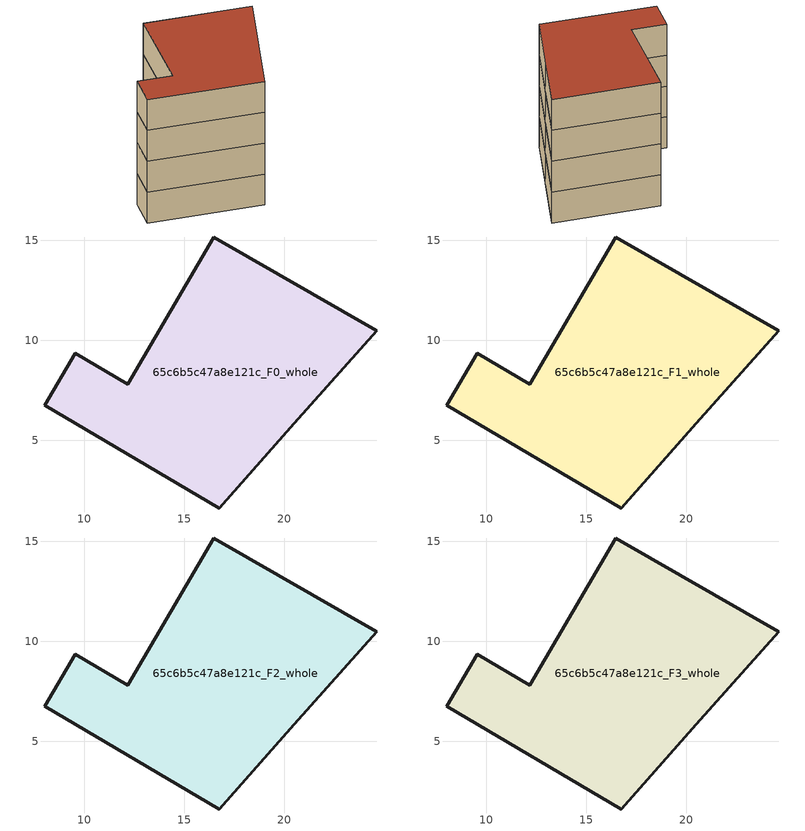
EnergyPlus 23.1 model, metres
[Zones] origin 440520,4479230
65c6b5c47a8e121c_F0_whole
 floor ground (EU_floor_Construction): 24.61,10.49 20.49,5.86 16.75,1.62 8.03,6.76 9.54,9.34 12.18,7.8 16.47,15.16 z0
 wall outside (EU_wall_Construction): 16.75,1.62 20.49,5.86 24.61,10.49 16.47,15.16 12.18,7.8 9.54,9.34 8.03,6.76 16.75,1.62 z0:3
65c6b5c47a8e121c_F1_whole
 floor to 65c6b5c47a8e121c_F0_whole (EU_floor_Construction): 24.61,10.49 20.49,5.86 16.75,1.62 8.03,6.76 9.54,9.34 12.18,7.8 16.47,15.16 z3
 wall outside (EU_wall_Construction): 16.75,1.62 20.49,5.86 24.61,10.49 16.47,15.16 12.18,7.8 9.54,9.34 8.03,6.76 16.75,1.62 z3:6
65c6b5c47a8e121c_F2_whole
 floor to 65c6b5c47a8e121c_F1_whole (EU_floor_Construction): 24.61,10.49 20.49,5.86 16.75,1.62 8.03,6.76 9.54,9.34 12.18,7.8 16.47,15.16 z6
 wall outside (EU_wall_Construction): 16.75,1.62 20.49,5.86 24.61,10.49 16.47,15.16 12.18,7.8 9.54,9.34 8.03,6.76 16.75,1.62 z6:9
65c6b5c47a8e121c_F3_whole
 floor to 65c6b5c47a8e121c_F2_whole (EU_floor_Construction): 24.61,10.49 20.49,5.86 16.75,1.62 8.03,6.76 9.54,9.34 12.18,7.8 16.47,15.16 z9
 wall outside (EU_wall_Construction): 16.75,1.62 20.49,5.86 24.61,10.49 16.47,15.16 12.18,7.8 9.54,9.34 8.03,6.76 16.75,1.62 z9:12
 roof outside (EU_roof_Construction): 20.49,5.86 24.61,10.49 16.47,15.16 12.18,7.8 9.54,9.34 8.03,6.76 16.75,1.62 z12
[Building]
EU S2 Campaign: North Axis=0; Terrain=City; Solar Distribution=FullExterior
[Site:Location]
Madrid: Latitude=40.5; Longitude=-3.5; Time Zone=1; Elevation=609
[SizingPeriod:WeatherFileDays]
AnnualSizingPeriod: Begin Month=1; Begin Day of Month=1; End Month=12; End Day of Month=31; Day of Week for Start Day=Monday; Use Weather File Daylight Saving Period=No; Use Weather File Rain and Snow Indicators=No
[MATERIAL]
EU_InternalMass_Material: Roughness=MediumRough; Thickness=0.1; Conductivity=1; Density=1800; Specific Heat=900; Thermal Absorptance=0.9; Solar Absorptance=0.7; Visible Absorptance=0.7
[MATERIAL:NOMASS] Roughness=MediumRough; Thermal Absorptance=0.9; Solar Absorptance=0.7; Visible Absorptance=0.7
Name | Thermal Resistance
EU_wall_NoMass | 1.60022
EU_roof_NoMass | 1.57597
EU_floor_NoMass | 0.470652
[CONSTRUCTION]
EU_wall_Construction: EU_wall_NoMass
EU_roof_Construction: EU_roof_NoMass
EU_floor_Construction: EU_floor_NoMass
EU_InternalMass_Construction: EU_InternalMass_Material
[ZONE] Type=1; Multiplier=1; Ceiling Height=autocalculate; Volume=312.623; Floor Area=autocalculate; Part of Total Floor Area=Yes
65c6b5c47a8e121c_F0_whole; 65c6b5c47a8e121c_F1_whole; 65c6b5c47a8e121c_F2_whole; 65c6b5c47a8e121c_F3_whole
[INTERNALMASS] Construction=EU_InternalMass_Construction; Surface Area=104.208
Name | Zone or ZoneList
65c6b5c47a8e121c_F0_whole_EU_InternalMass | 65c6b5c47a8e121c_F0_whole
65c6b5c47a8e121c_F1_whole_EU_InternalMass | 65c6b5c47a8e121c_F1_whole
65c6b5c47a8e121c_F2_whole_EU_InternalMass | 65c6b5c47a8e121c_F2_whole
65c6b5c47a8e121c_F3_whole_EU_InternalMass | 65c6b5c47a8e121c_F3_whole
[OTHEREQUIPMENT] Fuel Type=Electricity; Design Level Calculation Method=Watts/Area; Power per Zone Floor Area=1; Fraction Latent=0; Fraction Radiant=0; Fraction Lost=0; Carbon Dioxide Generation Rate=0; EndUse Subcategory=EU_Step8_InternalGains
Name | Zone or ZoneList or Space or SpaceList | Schedule
EU_Step8_InternalGain_65c6b5c47a8e121c_F0_whole_f000 | 65c6b5c47a8e121c_F0_whole | EU_Step8_GainSchedule_65c6b5c47a8e121c_F0_whole_f000
EU_Step8_InternalGain_65c6b5c47a8e121c_F1_whole_f000 | 65c6b5c47a8e121c_F1_whole | EU_Step8_GainSchedule_65c6b5c47a8e121c_F1_whole_f000
EU_Step8_InternalGain_65c6b5c47a8e121c_F2_whole_f000 | 65c6b5c47a8e121c_F2_whole | EU_Step8_GainSchedule_65c6b5c47a8e121c_F2_whole_f000
EU_Step8_InternalGain_65c6b5c47a8e121c_F3_whole_f000 | 65c6b5c47a8e121c_F3_whole | EU_Step8_GainSchedule_65c6b5c47a8e121c_F3_whole_f000
[ZONEVENTILATION:DESIGNFLOWRATE] Schedule=EU_AlwaysOn; Design Flow Rate Calculation Method=AirChanges/Hour; Air Changes per Hour=0.480704; Ventilation Type=Natural; Fan Pressure Rise=0; Fan Total Efficiency=1; Constant Term Coefficient=1; Temperature Term Coefficient=0; Velocity Term Coefficient=0; Velocity Squared Term Coefficient=0; Minimum Indoor Temperature=-100; Maximum Indoor Temperature=100; Delta Temperature=-100; Minimum Outdoor Temperature=-100; Maximum Outdoor Temperature=100; Maximum Wind Speed=40
Name | Zone or ZoneList or Space or SpaceList
EU_ConstantAir_65c6b5c47a8e121c_F0_whole | 65c6b5c47a8e121c_F0_whole
EU_ConstantAir_65c6b5c47a8e121c_F1_whole | 65c6b5c47a8e121c_F1_whole
EU_ConstantAir_65c6b5c47a8e121c_F2_whole | 65c6b5c47a8e121c_F2_whole
EU_ConstantAir_65c6b5c47a8e121c_F3_whole | 65c6b5c47a8e121c_F3_whole
[HVACTEMPLATE:THERMOSTAT] Constant Heating Setpoint=20; Constant Cooling Setpoint=50
EU_HeatOnly_65c6b5c47a8e121c_F0_whole; EU_HeatOnly_65c6b5c47a8e121c_F1_whole; EU_HeatOnly_65c6b5c47a8e121c_F2_whole; EU_HeatOnly_65c6b5c47a8e121c_F3_whole
[HVACTEMPLATE:ZONE:IDEALLOADSAIRSYSTEM] System Availability Schedule=EU_AlwaysOn; Maximum Heating Supply Air Temperature=50; Minimum Cooling Supply Air Temperature=13; Maximum Heating Supply Air Humidity Ratio=0.0156; Minimum Cooling Supply Air Humidity Ratio=0.0077; Heating Limit=NoLimit; Cooling Limit=NoLimit; Heating Availability Schedule=EU_AlwaysOn; Cooling Availability Schedule=EU_CoolingOff; Dehumidification Control Type=ConstantSensibleHeatRatio; Cooling Sensible Heat Ratio=0.7; Dehumidification Setpoint=60; Humidification Control Type=None; Humidification Setpoint=30; Outdoor Air Method=None; Outdoor Air Flow Rate per Person=0.00944; Outdoor Air Flow Rate per Zone Floor Area=0; Outdoor Air Flow Rate per Zone=0; Demand Controlled Ventilation Type=None; Outdoor Air Economizer Type=NoEconomizer; Heat Recovery Type=None; Sensible Heat Recovery Effectiveness=0.7; Latent Heat Recovery Effectiveness=0.65
Name | Template Thermostat
65c6b5c47a8e121c_F0_whole | EU_HeatOnly_65c6b5c47a8e121c_F0_whole
65c6b5c47a8e121c_F1_whole | EU_HeatOnly_65c6b5c47a8e121c_F1_whole
65c6b5c47a8e121c_F2_whole | EU_HeatOnly_65c6b5c47a8e121c_F2_whole
65c6b5c47a8e121c_F3_whole | EU_HeatOnly_65c6b5c47a8e121c_F3_whole
[SIZING:ZONE] Zone Cooling Design Supply Air Temperature Input Method=SupplyAirTemperature; Zone Cooling Design Supply Air Temperature=13; Zone Heating Design Supply Air Temperature Input Method=SupplyAirTemperature; Zone Heating Design Supply Air Temperature=50; Zone Cooling Design Supply Air Humidity Ratio=0.008; Zone Heating Design Supply Air Humidity Ratio=0.008; Cooling Design Air Flow Method=DesignDay; Cooling Design Air Flow Rate=0; Cooling Minimum Air Flow per Zone Floor Area=0.000762; Cooling Minimum Air Flow=0; Cooling Minimum Air Flow Fraction=0.2; Heating Design Air Flow Method=DesignDay; Heating Design Air Flow Rate=0; Heating Maximum Air Flow per Zone Floor Area=0.002032; Heating Maximum Air Flow=0.141576; Heating Maximum Air Flow Fraction=0.3; Account for Dedicated Outdoor Air System=No; Dedicated Outdoor Air System Control Strategy=NeutralSupplyAir; Dedicated Outdoor Air Low Setpoint Temperature for Design=autosize; Dedicated Outdoor Air High Setpoint Temperature for Design=autosize; Zone Load Sizing Method=Sensible Load Only No Latent Load; Zone Latent Cooling Design Supply Air Humidity Ratio Input Method=HumidityRatioDifference; Zone Cooling Design Supply Air Humidity Ratio Difference=0.005; Zone Latent Heating Design Supply Air Humidity Ratio Input Method=HumidityRatioDifference; Zone Humidification Design Supply Air Humidity Ratio Difference=0.005
65c6b5c47a8e121c_F0_whole; 65c6b5c47a8e121c_F1_whole; 65c6b5c47a8e121c_F2_whole; 65c6b5c47a8e121c_F3_whole
[SCHEDULE:CONSTANT]
Name | Hourly Value
EU_AlwaysOn | 1
EU_CoolingOff | 0
[SCHEDULE:FILE] Column Number=1; Rows to Skip at Top=0; Number of Hours of Data=8760; Column Separator=Comma; Interpolate to Timestep=No; Minutes per Item=60; Adjust Schedule for Daylight Savings=Yes
Name | File
EU_Step8_GainSchedule_65c6b5c47a8e121c_F0_whole_f000 | C:\Users\o_iseri\Desktop\OpenUBEM\openubem\outputs\eu_evidence\EU-11\ES-MAD-BERRUGUETE\idfs\65c6b5c47a8e121c\65c6b5c47a8e121c_F0_whole_f000_gain.csv
EU_Step8_GainSchedule_65c6b5c47a8e121c_F1_whole_f000 | C:\Users\o_iseri\Desktop\OpenUBEM\openubem\outputs\eu_evidence\EU-11\ES-MAD-BERRUGUETE\idfs\65c6b5c47a8e121c\65c6b5c47a8e121c_F1_whole_f000_gain.csv
EU_Step8_GainSchedule_65c6b5c47a8e121c_F2_whole_f000 | C:\Users\o_iseri\Desktop\OpenUBEM\openubem\outputs\eu_evidence\EU-11\ES-MAD-BERRUGUETE\idfs\65c6b5c47a8e121c\65c6b5c47a8e121c_F2_whole_f000_gain.csv
EU_Step8_GainSchedule_65c6b5c47a8e121c_F3_whole_f000 | C:\Users\o_iseri\Desktop\OpenUBEM\openubem\outputs\eu_evidence\EU-11\ES-MAD-BERRUGUETE\idfs\65c6b5c47a8e121c\65c6b5c47a8e121c_F3_whole_f000_gain.csv
